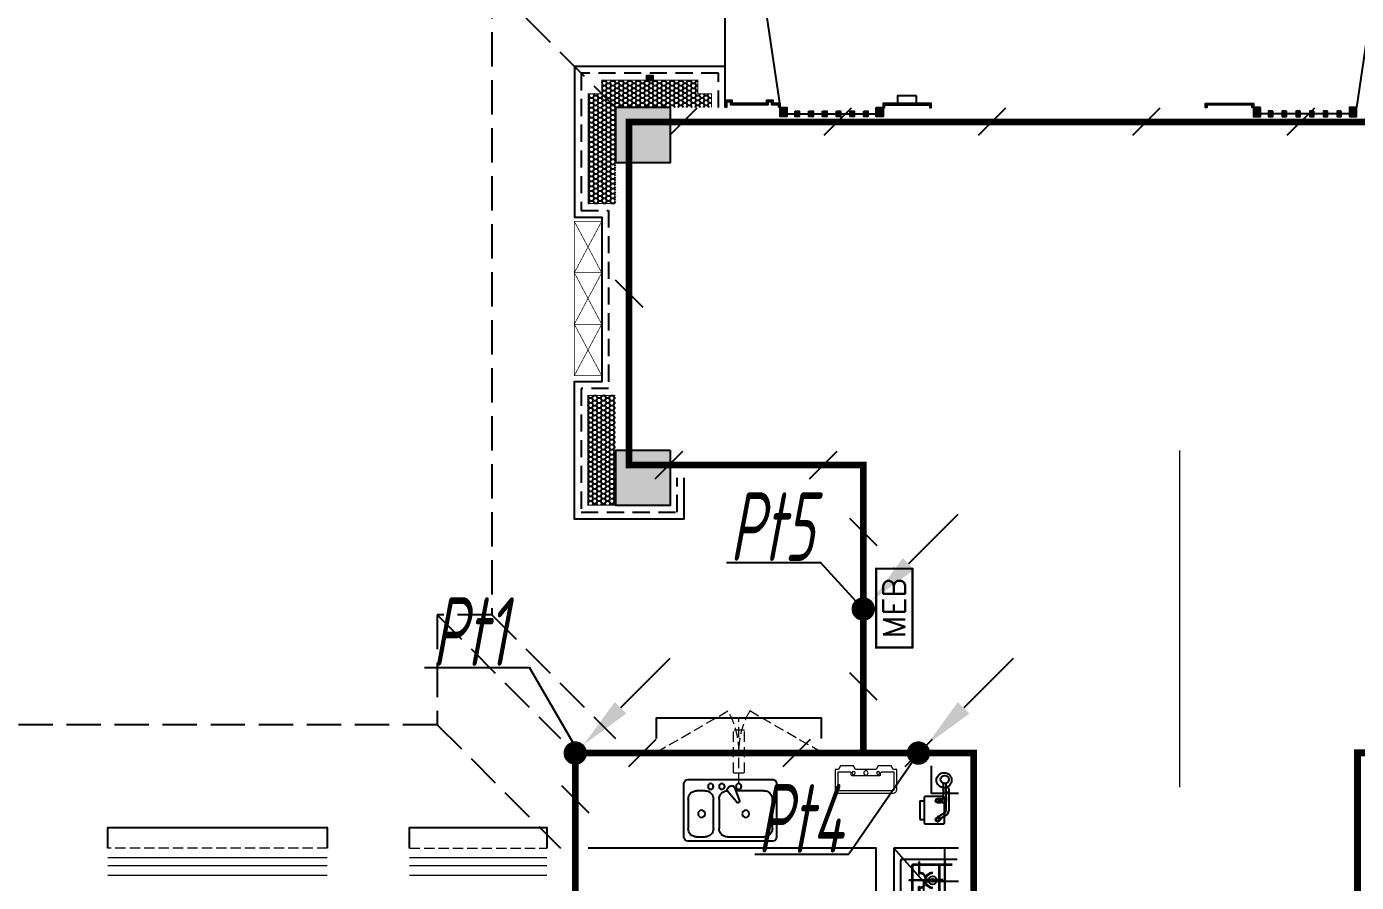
# Model space of a CAD drawing. Extents: x 3774419 to 4775970, y -926964 to 2266.
# Drawn here: x 4542180 to 4551872, y -765812 to -759572 of the extents above; entities that cross this region are included whole.
import ezdxf
from ezdxf.enums import TextEntityAlignment as Align

# ---------------------------------------------------------------- set-up
doc = ezdxf.new("R2010")
doc.units = 0
doc.header["$LTSCALE"] = 1000
doc.header["$MEASUREMENT"] = 0
for name, pattern in [('CENTER2', [1.125, 0.75, -0.125, 0.125, -0.125]), ('DASH', [0.35, 0.25, -0.1]), ('HIDDEN', [0.375, 0.25, -0.125])]:
    doc.linetypes.add(name, pattern=pattern)
doc.layers.get('0').update_dxf_attribs({"linetype": 'CONTINUOUS'})
for name, color, linetype in [('!!电气', 1, 'CONTINUOUS'), ('A-EQPM-MECH', 191, 'CONTINUOUS'), ('AH-FURNITURE', 1, 'CONTINUOUS'), ('DIM-照明', 7, 'CONTINUOUS'), ('EQUIP-照明', 3, 'CONTINUOUS'), ('IP-bath&kitchen-JOHNSON', 4, 'CONTINUOUS'), ('LVTRY', 252, 'CONTINUOUS'), ('LWIRE', 4, 'CONTINUOUS'), ('SHTLN', 4, 'CONTINUOUS'), ('VPIPE-中水', 122, 'CONTINUOUS'), ('WIRE-接地', 2, 'CONTINUOUS'), ('修改标示', 212, 'CONTINUOUS'), ('卫生间', 6, 'CONTINUOUS'), ('建筑-排气道', 252, 'CONTINUOUS'), ('看线', 185, 'CONTINUOUS'), ('立面', 73, 'CONTINUOUS'), ('立面-看线', 251, 'CONTINUOUS'), ('设备', 253, 'CONTINUOUS'), ('铝合金', 144, 'CONTINUOUS')]:
    doc.layers.add(name, color=color, linetype=linetype)
for name, color, linetype, lineweight in [('PUB_HATCH', 8, 'CONTINUOUS', 9), ('STAIR', 252, 'CONTINUOUS', 20), ('WINDOW', 146, 'CONTINUOUS', 20), ('平面-栏杆', 56, 'CONTINUOUS', 15), ('平面-看线', 252, 'CONTINUOUS', 15), ('平面-空调室内机', 176, 'CONTINUOUS', 9), ('平面-空调预留孔', 252, 'CONTINUOUS', 15), ('立面-洞口示意', 252, 'CONTINUOUS', 13)]:
    doc.layers.add(name, color=color, linetype=linetype, lineweight=lineweight)
doc.styles.add('_TEL_DIM', font='SIMPLEX', dxfattribs={"width": 0.8, "height": 3.5, "bigfont": 'HZTXT'})
doc.styles.add('DIM_FONT', font='SIMPLEX', dxfattribs={"width": 0.7, "bigfont": 'GBCBIG'})
doc.styles.add('HZTXT', font='gbeitc.shx', dxfattribs={"width": 0.8, "height": 400, "bigfont": 'hztxt.shx'})
doc.styles.get("Standard").update_dxf_attribs({"font": 'gbenor.shx', "bigfont": 'gbcbig.shx'})
pattern_1 = [(45, (-879750.0308, -780835.0008), (-2.24506403, 2.24506403), [])]
pattern_2 = [(45, (-691492.517, -939480.5144), (-2.24506403, 2.24506403), [])]
pattern_3 = [(45, (-691392.517, -939480.5153), (-2.24506403, 2.24506403), [])]
pattern_4 = [(45, (-691292.517, -939480.5162), (-2.24506403, 2.24506403), [])]
pattern_5 = [(45, (-691192.517, -939480.517), (-2.24506403, 2.24506403), [])]
pattern_6 = [(45, (-691092.517, -939480.518), (-2.24506403, 2.24506403), [])]
pattern_7 = [(45, (-690992.517, -939480.519), (-2.24506403, 2.24506403), [])]
pattern_8 = [(45, (-691602.5177, -939480.5138), (-2.24506403, 2.24506403), [])]
pattern_9 = [(45, (-690902.5144, -939480.51), (-2.24506403, 2.24506403), [])]

# ---------------------------------------------------------------- blocks, each defined once
blk = doc.blocks.new('rtyg7uyhg')
at = {"layer": 'LVTRY'}
for p, q in [((193590.3, 45458.1), (193590.3, 45069.5)), ((194234.6, 45488.8), (193621, 45488.8)), ((194265.3, 45069.5), (194265.3, 45458.1)), ((193682.3, 45407), (193887.8, 45407)), ((193896.4, 45429.9), (193857.6, 45326.3)), ((193875.3, 45316), (193945.6, 45401.5)), ((193925.8, 45440.4), (193940.1, 45432.2)), ((194111.9, 45407), (194173.3, 45407)), ((193621, 45130.8), (193621, 45345.6)), ((193857.6, 45326.3), (193875.3, 45316)), ((194009.6, 45345.6), (194009.6, 45130.8)), ((194050.5, 45130.8), (194050.5, 45345.6)), ((194234.6, 45345.6), (194234.6, 45130.8)), ((193948.3, 45069.5), (193682.3, 45069.5)), ((194173.3, 45069.5), (194111.9, 45069.5)), ((193621, 45038.8), (194234.6, 45038.8))]:
    blk.add_line(p, q, dxfattribs=at)
for centre, radius in [((193866.4, 45437.7), 20.5), ((193989.2, 45437.7), 20.5), ((194071, 45437.7), 20.5), ((193815.3, 45238.2), 25.6), ((194137.5, 45238.2), 25.6)]:
    blk.add_circle(centre, radius, dxfattribs=at)
for centre, radius, start, end in [((193621, 45458.1), 30.7, 89.99999, 179.99999), ((194234.6, 45458.1), 30.7, 359.99999, 89.99999), ((193682.3, 45345.6), 61.4, 89.99999, 179.99999), ((193915.6, 45422.7), 20.5, 59.99999, 159.46231), ((193929.8, 45414.5), 20.5, 320.53767, 59.99999), ((193948.3, 45345.6), 61.4, 359.99999, 89.99999), ((194111.9, 45345.6), 61.4, 89.99999, 179.99999), ((194173.3, 45345.6), 61.4, 359.99999, 89.99999), ((193621, 45069.5), 30.7, 179.99999, 269.99999), ((193682.3, 45130.8), 61.4, 179.99999, 269.99999), ((193948.3, 45130.8), 61.4, 269.99999, 359.99999), ((194111.9, 45130.8), 61.4, 179.99999, 269.99999), ((194173.3, 45130.8), 61.4, 269.99999, 359.99999), ((194234.6, 45069.5), 30.7, 269.99999, 359.99999)]:
    blk.add_arc(centre, radius, start, end, dxfattribs=at)
at = {"layer": 'LVTRY', "style": 'DIM_FONT', "width": 0.8, "flags": 9}
for tag in ['YSIZE', 'XSIZE']:
    blk.add_attdef(tag, (193927.8, 45487.8), '', height=0.5, rotation=89.99999, dxfattribs=at)
blk = doc.blocks.new('A$C60D053AF')
at = {"layer": 'AH-FURNITURE', "color": 8}
for p, q in [((232.5, -90), (128.3, -90)), ((192.5, -71), (327.6, -71)), ((192.5, -91), (327.6, -91)), ((341.7, -96.9), (370, -143.2)), ((355.9, -82.7), (384.2, -129)), ((232.5, -110), (128.3, -110)), ((245, -129.5), (245, -122.5)), ((265, -129.5), (265, -122.5)), ((255, -281), (255, -251)), ((255, -281), (393, -281)), ((393, -281), (393, -251))]:
    blk.add_line(p, q, dxfattribs=at)
for points in [[(170, -68, 1), (170, -94), (192.5, -94), (192.5, -68)], [(268, -122.5), (268, -107, 0.414214), (248, -87), (232.5, -87), (232.5, -113), (242, -113), (242, -122.5)], [(234, -251), (414, -251, 0.414214), (424, -241), (424, -111, 0.414214), (414, -101), (234, -101, 0.414214), (224, -111), (224, -241, 0.414214)], [(242, -152, 1), (268, -152), (268, -129.5), (242, -129.5)], [(383.8, -161.2, 1), (402.2, -142.8), (386.3, -126.9), (367.9, -145.3)]]:
    blk.add_lwpolyline(points, format="xyb", close=True, dxfattribs=at)
for centre, radius in [((100, -100), 30), ((255, -152), 15), ((255, -152), 10), ((393, -152), 15), ((393, -152), 10)]:
    blk.add_circle(centre, radius, dxfattribs=at)
for radius in [40, 20]:
    blk.add_arc((327.6, -111), radius, 45, 90, dxfattribs=at)
blk = doc.blocks.new('A-Kitchen-7')
at = {"layer": 'LVTRY'}
for p, q in [((-519, 780), (-7, 834)), ((-515, 756), (-519, 780)), ((-4, 811), (-515, 756)), ((515, 756), (-515, 756)), ((-515, 756), (-515, 40)), ((-486, 761), (-485, 756)), ((-29, 767), (-112, 756)), ((-29, 767), (-35, 806)), ((-7, 834), (-4, 811)), ((515, 780), (0, 780)), ((0, 756), (0, 780)), ((515, 756), (515, 780)), ((515, 40), (515, 756)), ((-515, 40), (515, 40))]:
    blk.add_line(p, q, dxfattribs=at)
blk.add_lwpolyline([(-469, 40), (-469, 0), (469, 0), (469, 40)], close=True, dxfattribs=at)
blk = doc.blocks.new('FRSDFDGDGDRGDR')
at = {"layer": '平面-空调预留孔', "color": 252}
for p, q in [((699612.3, 775044), (699612.3, 775441.2)), ((699618.9, 775447.8), (699746.3, 775447.8)), ((699746.3, 775447.8), (699746.3, 775355.4)), ((699719.9, 775342.2), (699719.9, 775143)), ((699726.5, 775348.8), (699739.7, 775348.8)), ((699726.5, 775136.4), (699739.7, 775136.4)), ((699746.3, 775129.8), (699746.3, 775037.4)), ((699746.3, 775037.4), (699618.9, 775037.4))]:
    blk.add_line(p, q, dxfattribs=at)
blk.add_lwpolyline([(699766.1, 775166.7), (699792.5, 775153.5), (699792.5, 775057.2), (699766.1, 775044), (699766.1, 775017.6), (699618.9, 775017.6, -0.414214), (699592.5, 775044), (699592.5, 775441.2, -0.414214), (699618.9, 775467.6), (699766.1, 775467.6), (699766.1, 775441.2), (699792.5, 775428), (699792.5, 775331.6), (699766.1, 775318.4)], format="xyb", close=True, dxfattribs=at)
for centre, radius in [((699739.7, 775331.6), 10.6), ((699739.7, 775243.2), 15.8), ((699739.7, 775153.5), 10.6)]:
    blk.add_circle(centre, radius, dxfattribs=at)
for centre, start, end in [((699618.9, 775441.2), 90, 180), ((699726.5, 775342.2), 90, 180), ((699739.7, 775355.4), 270, 360), ((699726.5, 775143), 180, 270), ((699739.7, 775129.8), 0, 90), ((699618.9, 775044), 180, 270)]:
    blk.add_arc(centre, 6.6, start, end, dxfattribs=at)
blk = doc.blocks.new('*U148')
h = blk.add_hatch(color=5)
h.set_gradient(color1=(0, 0, 255), rotation=180, tint=1)
h.paths.add_polyline_path([(0, 0), (-6.35, -6.35), (-6.35, -2.159), (-15, -2.159), (-15, 2.159), (-6.35, 2.159), (-6.35, 6.35)])
at = {"color": 0, "linetype": 'Continuous'}
blk.add_lwpolyline([(0, 0), (-6.35, -6.35), (-6.35, -2.159), (-15, -2.159), (-15, 2.159), (-6.35, 2.159), (-6.35, 6.35)], close=True, dxfattribs=at)
blk = doc.blocks.new('GDGDRGDRGRD')
at = {"layer": 'PUB_HATCH'}
blk.add_hatch(color=252, dxfattribs=at).paths.add_polyline_path([(430319.8, 370173.6), (430319.8, 370443.6), (430179.8, 370443.6), (430179.8, 370428.6), (430284.8, 370428.6), (430304.8, 370408.6), (430304.8, 370208.6), (430284.8, 370188.6), (429964.8, 370188.6), (429944.8, 370208.6), (429944.8, 370408.6), (429964.8, 370428.6), (430069.8, 370428.6), (430069.8, 370443.6), (429929.8, 370443.6), (429929.8, 370173.6)])
at = {"layer": 'LVTRY', "color": 251}
for p, q in [((430080.5, 371515.4), (429864.6, 371758.3)), ((430334.8, 371758.3), (429864.6, 371758.3)), ((429864.6, 371758.3), (429864.6, 370858.3)), ((430234.8, 370858.3), (430234.8, 371758.3)), ((430334.8, 371515.4), (430080.5, 371515.4)), ((430080.5, 371515.4), (430080.5, 371100.3)), ((429864.6, 370858.3), (430080.5, 371100.3)), ((430080.5, 371100.3), (430334.8, 371100.3)), ((429864.6, 370858.3), (430334.8, 370858.3))]:
    blk.add_line(p, q, dxfattribs=at)
at = {"layer": 'LVTRY'}
for p, q in [((429914.8, 370948.3), (429914.8, 371668.3)), ((429924.8, 371678.3), (430324.8, 371678.3)), ((429994.8, 371628.3), (429994.8, 371418.3)), ((429999.8, 371628.3), (429999.8, 371418.3)), ((430289.8, 371638.3), (430004.8, 371638.3)), ((430289.8, 371633.3), (430004.8, 371633.3)), ((430045.1, 371658.3), (430045.1, 371568.3)), ((430049.6, 371658.3), (430045.1, 371658.3)), ((430049.6, 371568.3), (430049.6, 371658.3)), ((430194.8, 371418.3), (430194.8, 371628.3)), ((430199.8, 371418.3), (430199.8, 371628.3)), ((430234.8, 371668.3), (430234.8, 370948.3)), ((429974.8, 371525.6), (430102.3, 371525.6)), ((429974.8, 371521.1), (429974.8, 371525.6)), ((430102.3, 371521.1), (429974.8, 371521.1)), ((430045.1, 371568.3), (430049.6, 371568.3)), ((430219.8, 371525.6), (430092.3, 371525.6)), ((430092.3, 371525.6), (430092.3, 371521.1)), ((430092.3, 371521.1), (430219.8, 371521.1)), ((430102.3, 371525.6), (430102.3, 371521.1)), ((430219.8, 371521.1), (430219.8, 371525.6)), ((430234.8, 371100.3), (430234.8, 371515.4)), ((430004.8, 371413.3), (430289.8, 371413.3)), ((430004.8, 371408.3), (430289.8, 371408.3)), ((430045.1, 371388.3), (430045.1, 371478.3)), ((430045.1, 371478.3), (430049.6, 371478.3)), ((430049.6, 371388.3), (430045.1, 371388.3)), ((430049.6, 371478.3), (430049.6, 371388.3)), ((429935.4, 371358.3), (429974.2, 371358.3)), ((429954.8, 371338.9), (429954.8, 371377.7)), ((429935.4, 371258.3), (429974.2, 371258.3)), ((429954.8, 371238.9), (429954.8, 371277.7)), ((429994.8, 370988.3), (429994.8, 371198.3)), ((429999.8, 370988.3), (429999.8, 371198.3)), ((430004.8, 371208.3), (430289.8, 371208.3)), ((430004.8, 371203.3), (430289.8, 371203.3)), ((430045.1, 371228.3), (430045.1, 371138.3)), ((430049.6, 371228.3), (430045.1, 371228.3)), ((430049.6, 371138.3), (430049.6, 371228.3)), ((430194.8, 371198.3), (430194.8, 370988.3)), ((430199.8, 371198.3), (430199.8, 370988.3)), ((430045.1, 371138.3), (430049.6, 371138.3)), ((430102.3, 371095.6), (429974.8, 371095.6)), ((429974.8, 371095.6), (429974.8, 371091.1)), ((429974.8, 371091.1), (430102.3, 371091.1)), ((430045.1, 370958.3), (430045.1, 371048.3)), ((430045.1, 371048.3), (430049.6, 371048.3)), ((430049.6, 371048.3), (430049.6, 370958.3)), ((430092.3, 371091.1), (430092.3, 371095.6)), ((430092.3, 371095.6), (430219.8, 371095.6)), ((430219.8, 371091.1), (430092.3, 371091.1)), ((430102.3, 371091.1), (430102.3, 371095.6)), ((430219.8, 371095.6), (430219.8, 371091.1)), ((430324.8, 370938.3), (429924.8, 370938.3)), ((430289.8, 370983.3), (430004.8, 370983.3)), ((430289.8, 370978.3), (430004.8, 370978.3)), ((430049.6, 370958.3), (430045.1, 370958.3))]:
    blk.add_line(p, q, dxfattribs=at)
at = {"layer": 'LVTRY', "color": 252}
for p, q in [((430069.8, 370428.6), (430069.8, 370443.6)), ((430179.8, 370428.6), (430179.8, 370443.6))]:
    blk.add_line(p, q, dxfattribs=at)
at = {"layer": 'LVTRY'}
blk.add_lwpolyline([(429608.8, 370758.3), (429734.8, 370758.3), (429734.8, 371758.3), (427634.8, 371758.3)], dxfattribs=at)
at = {"layer": 'LVTRY', "color": 252}
for points in [[(430334.8, 370158.6), (429914.8, 370158.6), (429914.8, 370458.6), (430334.8, 370458.6)], [(430319.8, 370173.6), (429929.8, 370173.6), (429929.8, 370443.6), (430319.8, 370443.6)], [(429964.8, 370428.6), (430284.8, 370428.6), (430304.8, 370408.6), (430304.8, 370208.6), (430284.8, 370188.6), (429964.8, 370188.6), (429944.8, 370208.6), (429944.8, 370408.6), (429964.8, 370428.6)]]:
    blk.add_lwpolyline(points, close=True, dxfattribs=at)
at = {"layer": 'LVTRY'}
for centre, radius in [((430147.3, 371523.3), 29.7), ((430147.3, 371523.3), 11.7), ((429954.8, 371358.3), 17), ((429954.8, 371258.3), 17), ((430147.3, 371093.3), 29.7), ((430147.3, 371093.3), 11.7)]:
    blk.add_circle(centre, radius, dxfattribs=at)
for centre, radius, start, end in [((429924.8, 371668.3), 10, 90, 180), ((430004.8, 371628.3), 10, 90, 180), ((430004.8, 371628.3), 5, 90, 180), ((430189.8, 371628.3), 10, 0, 90), ((430189.8, 371628.3), 5, 0, 90), ((430224.8, 371668.3), 10, 0, 90), ((430047.3, 371523.3), 56.7, 2.27424, 87.72576), ((430047.3, 371523.3), 52.2, 2.47041, 87.52959), ((430047.3, 371523.3), 56.7, 272.27424, 357.72576), ((430047.3, 371523.3), 52.2, 272.47041, 357.52959), ((430147.3, 371523.3), 56.7, 92.27424, 177.72576), ((430147.3, 371523.3), 56.7, 182.27424, 267.72576), ((430147.3, 371523.3), 52.2, 92.47041, 177.52959), ((430147.3, 371523.3), 52.2, 182.47041, 267.52959), ((430004.8, 371418.3), 10, 180, 270), ((430004.8, 371418.3), 5, 180, 270), ((430189.8, 371418.3), 5, 270, 0), ((430189.8, 371418.3), 10, 270, 0), ((430004.8, 371198.3), 10, 90, 180), ((430004.8, 371198.3), 5, 90, 180), ((430189.8, 371198.3), 10, 0, 90), ((430189.8, 371198.3), 5, 0, 90), ((430047.3, 371093.3), 56.7, 2.27424, 87.72576), ((430047.3, 371093.3), 52.2, 2.47041, 87.52959), ((430147.3, 371093.3), 56.7, 92.27424, 177.72576), ((430147.3, 371093.3), 52.2, 92.47041, 177.52959), ((430047.3, 371093.3), 56.7, 272.27424, 357.72576), ((430047.3, 371093.3), 52.2, 272.47041, 357.52959), ((430147.3, 371093.3), 56.7, 182.27424, 267.72576), ((430147.3, 371093.3), 52.2, 182.47041, 267.52959), ((429924.8, 370948.3), 10, 180, 270), ((430004.8, 370988.3), 10, 180, 270), ((430004.8, 370988.3), 5, 180, 270), ((430189.8, 370988.3), 5, 270, 0), ((430189.8, 370988.3), 10, 270, 0), ((430224.8, 370948.3), 10, 270, 0)]:
    blk.add_arc(centre, radius, start, end, dxfattribs=at)
at = {"layer": '立面-洞口示意', "color": 252}
blk.add_lwpolyline([(430334.8, 370158.6), (430071.3, 370252.5), (429914.8, 370458.6)], dxfattribs=at)
at = {"xscale": -1, "rotation": 270}
blk.add_blockref('FRSDFDGDGDRGDR', (-345582.7, -327434.2), dxfattribs=at)
at = {"rotation": 270}
blk.add_blockref('A$C60D053AF', (430334.8, 372358.3), dxfattribs=at)
at = {"xscale": -1}
blk.add_blockref('rtyg7uyhg', (622599.6, 326769.5), dxfattribs=at)
at = {"layer": 'LVTRY', "color": 1, "extrusion": (0, 0, -1), "xscale": -0.7999999999883585, "yscale": 0.7999999999883585, "zscale": -0.7999999999883585}
blk.add_blockref('A-Kitchen-7', (-429196.8, 370158.6), dxfattribs=at)
at = {"layer": '建筑-排气道', "xscale": -5, "yscale": 5, "zscale": 5, "rotation": 90}
blk.add_blockref('*U148', (430134.7, 370490.9), dxfattribs=at)
blk = doc.blocks.new('dongkong')
at = {"layer": '平面-空调预留孔', "color": 8, "linetype": 'HIDDEN', "ltscale": 0.3}
for p, q in [((-603796, 210899.9), (-603796, 210431.5)), ((-603836, 210821), (-603836, 210510.8)), ((-603836, 210821), (-603756, 210821)), ((-603756, 210821), (-603756, 210510.8))]:
    blk.add_line(p, q, dxfattribs=at)
blk.add_lwpolyline([(-603756, 210510.8), (-603836, 210510.8)], dxfattribs=at)
blk = doc.blocks.new('A$C1F074C3D')
at = {"layer": 'STAIR', "color": 252}
blk.add_line((-1190, 4160), (-1190, 1703.5), dxfattribs=at)
blk = doc.blocks.new('A$C7D502F78')
at = {"layer": '修改标示', "ltscale": 2}
blk.add_lwpolyline([(-150.6, 197.3), (-10.6, 197.3), (-10.6, 142.3), (-150.6, 142.3)], close=True, dxfattribs=at)
blk = doc.blocks.new('A$C148B7D8E')
at = {"layer": '卫生间', "color": 252, "linetype": 'DASH'}
for p, q in [((7700, 15400), (8600, 14500)), ((7300, 10800), (8200, 9900)), ((7700, 10800), (8600, 9900)), ((7300, 10000), (8200, 9100))]:
    blk.add_line(p, q, dxfattribs=at)
blk.add_lwpolyline([(16100, 14000), (16100, 15400), (7700, 15400), (7700, 10800), (7300, 10800), (7300, 10000), (900, 10000), (900, 9000), (-900, 9000), (-900, -900), (1750, -900), (1750, -2100), (23450, -2100), (23450, -900), (25100, -900)], dxfattribs=at)
blk = doc.blocks.new('A$C028C60F5')
at = {"color": 252}
blk.add_lwpolyline([(400, 0), (0, 0), (0, -400), (400, -400)], close=True, dxfattribs=at)
at = {"layer": 'PUB_HATCH', "color": 252}
blk.add_solid([(0, -400), (400, -400), (0, 0), (400, 0)], dxfattribs=at)
blk = doc.blocks.new('A$C3EFA6995')
for p in [(9700, 100), (9700, -2400), (15900, -2400)]:
    blk.add_blockref('A$C028C60F5', p)
at = {"xscale": -1}
blk.add_blockref('A$C028C60F5', (16300, 100), dxfattribs=at)
blk = doc.blocks.new('A$C66B635E3')
at = {"layer": '立面'}
h = blk.add_hatch(dxfattribs=at)
h.set_pattern_fill('ANSI31', color=252, scale=2)
h.set_pattern_definition([(45, (-879550.0308, -779765.5013), (-2.24506403, 2.24506403), [])])
h.paths.add_polyline_path([(8725.3, 15800), (8775.3, 15800), (8775.3, 15830), (8725.3, 15830)])
h = blk.add_hatch(dxfattribs=at)
h.set_pattern_fill('ANSI31', color=252, scale=2)
h.set_pattern_definition([(45, (-691542.282, -939480.3315), (-2.24506403, 2.24506403), [])])
h.paths.add_polyline_path([(9300.2, 15600.1), (9700, 15600.1), (9700, 15630.1), (9650, 15630.1), (9650, 15650.2), (9600, 15650.2), (9600, 15630.2), (9350.1, 15630), (9350, 15650.2), (9300.2, 15650.2)])
h.paths.add_polyline_path([(9310.2, 15600.1), (9690, 15600.1), (9690, 15620.1), (9640, 15620.1), (9640, 15640.2), (9610, 15640.2), (9610, 15620.2), (9340.2, 15620), (9340, 15640.2), (9310.2, 15640.2)])
h = blk.add_hatch(dxfattribs=at)
h.set_pattern_fill('ANSI31', color=252, scale=2)
h.set_pattern_definition(pattern_1)
edge = h.paths.add_edge_path()
edge.add_line((10450, 15600), (10460, 15600))
edge.add_line((10460, 15600), (10460, 15620))
edge.add_line((10460, 15620), (10790, 15620))
edge.add_line((10790, 15620), (10790, 15600.1))
edge.add_line((10790, 15600.1), (10800, 15600))
edge.add_line((10800, 15600), (10800, 15630))
edge.add_line((10800, 15630), (10450, 15630))
edge.add_line((10450, 15630), (10450, 15600))
h = blk.add_hatch(dxfattribs=at)
h.set_pattern_fill('ANSI31', color=252, scale=2)
h.set_pattern_definition(pattern_1)
edge = h.paths.add_edge_path()
edge.add_line((13150, 15600), (13140, 15600))
edge.add_line((13140, 15600), (13140, 15620))
edge.add_line((13140, 15620), (12810, 15620))
edge.add_line((12810, 15620), (12810, 15600.1))
edge.add_line((12810, 15600.1), (12800, 15600))
edge.add_line((12800, 15600), (12800, 15630))
edge.add_line((12800, 15630), (13150, 15630))
edge.add_line((13150, 15630), (13150, 15600))
h = blk.add_hatch(dxfattribs=at)
h.set_pattern_fill('ANSI31', color=252, scale=2)
h.set_pattern_definition(pattern_8)
h.paths.add_polyline_path([(9700, 15600), (9750, 15600), (9750, 15533.3), (9700, 15533.3)])
h = blk.add_hatch(dxfattribs=at)
h.set_pattern_fill('ANSI31', color=252, scale=2)
h.set_pattern_definition(pattern_2)
h.paths.add_polyline_path([(9810, 15573), (9840, 15573), (9840, 15533.3), (9810, 15533.3)])
h = blk.add_hatch(dxfattribs=at)
h.set_pattern_fill('ANSI31', color=252, scale=2)
h.set_pattern_definition(pattern_3)
h.paths.add_polyline_path([(9910, 15573), (9940, 15573), (9940, 15533.3), (9910, 15533.3)])
h = blk.add_hatch(dxfattribs=at)
h.set_pattern_fill('ANSI31', color=252, scale=2)
h.set_pattern_definition(pattern_4)
h.paths.add_polyline_path([(10010, 15573), (10040, 15573), (10040, 15533.3), (10010, 15533.3)])
h = blk.add_hatch(dxfattribs=at)
h.set_pattern_fill('ANSI31', color=252, scale=2)
h.set_pattern_definition(pattern_5)
h.paths.add_polyline_path([(10110, 15573), (10140, 15573), (10140, 15533.3), (10110, 15533.3)])
h = blk.add_hatch(dxfattribs=at)
h.set_pattern_fill('ANSI31', color=252, scale=2)
h.set_pattern_definition(pattern_6)
h.paths.add_polyline_path([(10210, 15573), (10240, 15573), (10240, 15533.3), (10210, 15533.3)])
h = blk.add_hatch(dxfattribs=at)
h.set_pattern_fill('ANSI31', color=252, scale=2)
h.set_pattern_definition(pattern_7)
h.paths.add_polyline_path([(10310, 15573), (10340, 15573), (10340, 15533.3), (10310, 15533.3)])
h = blk.add_hatch(dxfattribs=at)
h.set_pattern_fill('ANSI31', color=252, scale=2)
h.set_pattern_definition(pattern_9)
h.paths.add_polyline_path([(10400, 15600), (10450, 15600), (10450, 15533.3), (10400, 15533.3)])
h = blk.add_hatch(dxfattribs=at)
h.set_pattern_fill('ANSI31', color=252, scale=2)
h.set_pattern_definition(pattern_9)
h.paths.add_polyline_path([(13200, 15600), (13150, 15600), (13150, 15533.3), (13200, 15533.3)])
h = blk.add_hatch(dxfattribs=at)
h.set_pattern_fill('ANSI31', color=252, scale=2)
h.set_pattern_definition(pattern_7)
h.paths.add_polyline_path([(13290, 15573), (13260, 15573), (13260, 15533.3), (13290, 15533.3)])
h = blk.add_hatch(dxfattribs=at)
h.set_pattern_fill('ANSI31', color=252, scale=2)
h.set_pattern_definition(pattern_6)
h.paths.add_polyline_path([(13390, 15573), (13360, 15573), (13360, 15533.3), (13390, 15533.3)])
h = blk.add_hatch(dxfattribs=at)
h.set_pattern_fill('ANSI31', color=252, scale=2)
h.set_pattern_definition(pattern_5)
h.paths.add_polyline_path([(13490, 15573), (13460, 15573), (13460, 15533.3), (13490, 15533.3)])
h = blk.add_hatch(dxfattribs=at)
h.set_pattern_fill('ANSI31', color=252, scale=2)
h.set_pattern_definition(pattern_4)
h.paths.add_polyline_path([(13590, 15573), (13560, 15573), (13560, 15533.3), (13590, 15533.3)])
h = blk.add_hatch(dxfattribs=at)
h.set_pattern_fill('ANSI31', color=252, scale=2)
h.set_pattern_definition(pattern_3)
h.paths.add_polyline_path([(13690, 15573), (13660, 15573), (13660, 15533.3), (13690, 15533.3)])
h = blk.add_hatch(dxfattribs=at)
h.set_pattern_fill('ANSI31', color=252, scale=2)
h.set_pattern_definition(pattern_2)
h.paths.add_polyline_path([(13790, 15573), (13760, 15573), (13760, 15533.3), (13790, 15533.3)])
h = blk.add_hatch(dxfattribs=at)
h.set_pattern_fill('ANSI31', color=252, scale=2)
h.set_pattern_definition(pattern_8)
h.paths.add_polyline_path([(13900, 15600), (13850, 15600), (13850, 15533.3), (13900, 15533.3)])
at = {"layer": '立面-看线'}
h = blk.add_hatch(dxfattribs=at)
h.set_pattern_fill('HONEY', color=252, scale=13)
h.set_pattern_definition([(0, (-420517.216, -516416.725), (30.95625, 17.872595), [20.6375, -41.275]), (120, (-420517.216, -516416.725), (-30.9562463, 17.8726014), [20.6375, -41.275]), (60, (-420517.216, -516416.725), (3.7e-06, 35.7451964), [-41.275, 20.6375])])
h.paths.add_polyline_path([(9100.3, 15700), (9100.3, 15800), (8400.3, 15800), (8400.3, 15700), (8300.3, 15700), (8300.3, 14900), (8500, 14900), (8500, 15600), (9199.4, 15600), (9199.4, 15700)])
h = blk.add_hatch(dxfattribs=at)
h.set_pattern_fill('HONEY', color=252, scale=13)
h.set_pattern_definition([(0, (-420616.579, -519516.725), (30.95625, 17.872595), [20.6375, -41.275]), (120, (-420616.579, -519516.725), (-30.9562463, 17.8726014), [20.6375, -41.275]), (60, (-420616.579, -519516.725), (3.7e-06, 35.7451964), [-41.275, 20.6375])])
h.paths.add_polyline_path([(8500, 12900), (8500, 12900), (8500, 13500), (8300.6, 13500), (8300.6, 12700), (8500, 12700)])
at = {"color": 252, "const_width": 8}
for points in [[(8500, 14900), (8300.3, 14900), (8300.3, 15700), (8400.3, 15700), (8400.3, 15800), (8690.3, 15800), (8690.3, 15800), (8810.3, 15800), (8810.3, 15800), (9100.3, 15800), (9100.3, 15700), (9200.3, 15700), (9200.3, 15600)], [(8500, 13500), (8300, 13500), (8300, 12700), (8900, 12700), (8900, 12900)]]:
    blk.add_lwpolyline(points, dxfattribs=at)
at = {"layer": 'A-EQPM-MECH', "color": 252}
for points in [[(9300.3, 15600), (9300.3, 18300), (14300.2, 18300), (14300.2, 15600)], [(9300.3, 18300), (9700, 15600)], [(14300, 18300), (13900, 15600)]]:
    blk.add_lwpolyline(points, dxfattribs=at)
at = {"layer": 'IP-bath&kitchen-JOHNSON', "color": 252}
blk.add_lwpolyline([(10800, 10800), (10800, 10600), (11000, 10600)], dxfattribs=at)
at = {"layer": 'VPIPE-中水', "color": 252, "linetype": 'Continuous'}
blk.add_circle((10894.8, 10695), 55, dxfattribs=at)
at = {"layer": 'WINDOW', "color": 252, "linetype": 'DASH', "ltscale": 0.3}
for points in [[(8800, 10900), (9319.6, 11200, -0.131652), (9400, 10900)], [(9998.1, 10900), (9478.5, 11200, 0.131652), (9398.1, 10900)]]:
    blk.add_lwpolyline(points, format="xyb", dxfattribs=at)
at = {"layer": '平面-栏杆', "color": 252}
for points in [[(6400, 10130), (4800, 10130.3)], [(8000, 10130.1), (7000, 10130.3)], [(6400, 10070), (4800, 10070.3)], [(8000, 10070.1), (7000, 10070.3)]]:
    blk.add_lwpolyline(points, dxfattribs=at)
at = {"layer": '平面-看线', "color": 252, "linetype": 'DASH', "ltscale": 0.3}
for points in [[(6400, 10200), (4800, 10200)], [(7000, 10200), (8000, 10200)]]:
    blk.add_lwpolyline(points, dxfattribs=at)
at = {"layer": '平面-看线', "color": 252}
for points in [[(6400, 10000), (4800, 10000)], [(8000, 10000), (7000, 10000)]]:
    blk.add_lwpolyline(points, dxfattribs=at)
at = {"layer": '看线', "color": 252}
blk.add_lwpolyline([(9300.3, 15600), (9300.3, 15900), (8200.3, 15900), (8200.3, 14800), (8400, 14800), (8400, 13600), (8200, 13600), (8200, 12600), (9000, 12600), (9000, 12900)], dxfattribs=at)
at = {"layer": '看线', "color": 252, "linetype": 'HIDDEN', "ltscale": 0.5}
blk.add_lwpolyline([(9250.3, 15600), (9250.3, 15850), (8250.3, 15850), (8250.3, 14850), (8450, 14850), (8450, 13550), (8250, 13550), (8250, 12650), (8950, 12650), (8950, 12900)], dxfattribs=at)
at = {"layer": '看线', "color": 252, "ltscale": 0.5}
for points in [[(8800, 11000), (8800, 11150), (10000, 11150), (10000, 11000)], [(4800, 10200), (4800, 10350), (6400, 10350), (6400, 10200)], [(7000, 10200), (7000, 10350), (8000, 10350), (8000, 10200)]]:
    blk.add_lwpolyline(points, dxfattribs=at)
at = {"layer": '立面', "color": 252}
for p, q in [((9910, 15573), (9940, 15573)), ((9910, 15533.3), (9910, 15573)), ((9940, 15533.3), (9910, 15533.3)), ((9940, 15573), (9940, 15533.3)), ((13690, 15573), (13660, 15573)), ((13660, 15573), (13660, 15533.3)), ((13660, 15533.3), (13690, 15533.3)), ((13690, 15533.3), (13690, 15573))]:
    blk.add_line(p, q, dxfattribs=at)
for points in [[(8725.3, 15800), (8775.3, 15800), (8775.3, 15830), (8725.3, 15830)], [(9700, 15600), (9750, 15600), (9750, 15533.3), (9700, 15533.3)], [(10010, 15573), (10040, 15573), (10040, 15533.3), (10010, 15533.3)], [(10110, 15573), (10140, 15573), (10140, 15533.3), (10110, 15533.3)], [(10210, 15573), (10240, 15573), (10240, 15533.3), (10210, 15533.3)], [(10310, 15573), (10340, 15573), (10340, 15533.3), (10310, 15533.3)], [(10400, 15600), (10450, 15600), (10450, 15533.3), (10400, 15533.3)], [(13200, 15600), (13150, 15600), (13150, 15533.3), (13200, 15533.3)], [(13290, 15573), (13260, 15573), (13260, 15533.3), (13290, 15533.3)], [(13390, 15573), (13360, 15573), (13360, 15533.3), (13390, 15533.3)], [(13490, 15573), (13460, 15573), (13460, 15533.3), (13490, 15533.3)], [(13590, 15573), (13560, 15573), (13560, 15533.3), (13590, 15533.3)], [(13900, 15600), (13850, 15600), (13850, 15533.3), (13900, 15533.3)]]:
    blk.add_lwpolyline(points, close=True, dxfattribs=at)
for points in [[(10450, 15600), (10460, 15600), (10460, 15620), (10790, 15620), (10790, 15600.1), (10800, 15600), (10800, 15630), (10450, 15630), (10450, 15600)], [(13150, 15600), (13140, 15600), (13140, 15620), (12810, 15620), (12810, 15600.1), (12800, 15600), (12800, 15630), (13150, 15630), (13150, 15600)]]:
    blk.add_lwpolyline(points, dxfattribs=at)
at = {"layer": '设备', "color": 252, "const_width": 5}
for points in [[(8400, 14395), (8400, 14770), (8200, 14770), (8200, 14395)], [(8400, 14020), (8400, 14395), (8200, 14395), (8200, 14020)], [(8400, 13645), (8400, 14020), (8200, 14020), (8200, 13645)]]:
    blk.add_lwpolyline(points, close=True, dxfattribs=at)
for points in [[(8400, 14770), (8200, 14395)], [(8200, 14770), (8400, 14395)], [(8400, 14395), (8200, 14020)], [(8200, 14395), (8400, 14020)], [(8400, 14020), (8200, 13645)], [(8200, 14020), (8400, 13645)]]:
    blk.add_lwpolyline(points, dxfattribs=at)
at = {"layer": '铝合金', "color": 252}
for p, q in [((9750, 15553.2), (9810, 15553.2)), ((9840, 15553.2), (9910, 15553.2)), ((9940, 15553.2), (10010, 15553.2)), ((10040, 15553.2), (10110, 15553.2)), ((10140, 15553.2), (10210, 15553.2)), ((10240, 15553.2), (10310, 15553.2)), ((10340, 15553.2), (10400, 15553.2)), ((13260, 15553.2), (13200, 15553.2)), ((13360, 15553.2), (13290, 15553.2)), ((13460, 15553.2), (13390, 15553.2)), ((13560, 15553.2), (13490, 15553.2)), ((13660, 15553.2), (13590, 15553.2)), ((13760, 15553.2), (13690, 15553.2)), ((13850, 15553.2), (13790, 15553.2))]:
    blk.add_line(p, q, dxfattribs=at)
for points in [[(8725.3, 15800), (8775.3, 15800), (8775.3, 15830), (8725.3, 15830)], [(9700, 15600), (9750, 15600), (9750, 15533.3), (9700, 15533.3)], [(9810, 15573), (9840, 15573), (9840, 15533.3), (9810, 15533.3)], [(9910, 15573), (9940, 15573), (9940, 15533.3), (9910, 15533.3)], [(10010, 15573), (10040, 15573), (10040, 15533.3), (10010, 15533.3)], [(10110, 15573), (10140, 15573), (10140, 15533.3), (10110, 15533.3)], [(10210, 15573), (10240, 15573), (10240, 15533.3), (10210, 15533.3)], [(10310, 15573), (10340, 15573), (10340, 15533.3), (10310, 15533.3)], [(10400, 15600), (10450, 15600), (10450, 15533.3), (10400, 15533.3)], [(13200, 15600), (13150, 15600), (13150, 15533.3), (13200, 15533.3)], [(13290, 15573), (13260, 15573), (13260, 15533.3), (13290, 15533.3)], [(13390, 15573), (13360, 15573), (13360, 15533.3), (13390, 15533.3)], [(13490, 15573), (13460, 15573), (13460, 15533.3), (13490, 15533.3)], [(13590, 15573), (13560, 15573), (13560, 15533.3), (13590, 15533.3)], [(13690, 15573), (13660, 15573), (13660, 15533.3), (13690, 15533.3)], [(13790, 15573), (13760, 15573), (13760, 15533.3), (13790, 15533.3)], [(13900, 15600), (13850, 15600), (13850, 15533.3), (13900, 15533.3)]]:
    blk.add_lwpolyline(points, close=True, dxfattribs=at)
for points in [[(9700, 15600.1), (9700, 15630.1), (9650, 15630.1), (9650, 15650.2), (9600, 15650.2), (9600, 15630.2), (9350.1, 15630), (9350, 15650.2), (9300.2, 15650.2), (9300.2, 15600.1)], [(9690, 15600.1), (9690, 15620.1), (9640, 15620.1), (9640, 15640.2), (9610, 15640.2), (9610, 15620.2), (9340.2, 15620), (9340, 15640.2), (9310.2, 15640.2), (9310.2, 15600.1)], [(10450, 15600), (10460, 15600), (10460, 15620), (10790, 15620), (10790, 15600.1), (10800, 15600), (10800, 15630), (10450, 15630), (10450, 15600)], [(13150, 15600), (13140, 15600), (13140, 15620), (12810, 15620), (12810, 15600.1), (12800, 15600), (12800, 15630), (13150, 15630), (13150, 15600)]]:
    blk.add_lwpolyline(points, dxfattribs=at)
at = {"color": 252}
for name, p in [('A$C148B7D8E', (-100, 1100)), ('A$C3EFA6995', (-1200, 15500)), ('A$C1F074C3D', (13800, 8940)), ('GDGDRGDRGRD', (-419334.8, -361557.7))]:
    blk.add_blockref(name, p, dxfattribs=at)
at = {"layer": '修改标示', "color": 252, "ltscale": 2, "xscale": -1}
blk.add_blockref('A$C7D502F78', (10544.4, 15487.7), dxfattribs=at)
at = {"layer": '平面-空调室内机', "color": 252, "ltscale": 0.3, "xscale": -1, "rotation": 180}
blk.add_blockref('dongkong', (613196, 221570.8), dxfattribs=at)
blk = doc.blocks.new('$TelecSys$00000008')
blk.add_line((0.4, 0.4), (-0.4, -0.4))
blk = doc.blocks.new('$TelecSys$00000078')
for p, q in [((1.15, 1.15), (0.55, 0.55)), ((0.104, 0.104), (0.104, 0.104)), ((-0.104, -0.104), (-0.104, -0.104))]:
    blk.add_line(p, q)
at = {"const_width": 0.142}
blk.add_lwpolyline([(-0.071, 0, 1), (0.071, 0, 1)], format="xyb", close=True, dxfattribs=at)
blk.add_solid([(0.62, 0.48), (0.48, 0.62), (0.1, 0.1)])
at = {"width": 0.8, "flags": 9}
blk.add_attdef('A', (0, 0), '', height=0.00002, dxfattribs=at)
blk = doc.blocks.new('$equip$00002534')
for p, q in [((-0.72, 0.66), (-0.72, 0)), ((0.72, 0.66), (-0.72, 0.66)), ((0.72, 0), (0.72, 0.66)), ((-0.72, 0), (0.72, 0))]:
    blk.add_line(p, q)
at = {"const_width": 0.04}
blk.add_lwpolyline([(-0.72, 0.66), (-0.72, 0), (0.72, 0), (0.72, 0.66), (-0.72, 0.66), (-0.72, 0)], dxfattribs=at)
for p in [(0, 0.66), (-0.72, 0.33), (0.72, 0.33), (0, 0)]:
    blk.add_point(p)
at = {"color": 7, "style": '_TEL_DIM'}
blk.add_attdef('$TEXT$', text='', height=0.4, dxfattribs=at).set_placement((0, 0.33), align=Align.MIDDLE_CENTER)
at = {"color": 7, "style": '_TEL_DIM', "flags": 1}
blk.add_attdef('A', text='', height=0.00002, dxfattribs=at).set_placement((0, 0), align=Align.MIDDLE_CENTER)

msp = doc.modelspace()

# ---------------------------------------------------------------- linework, layer by layer
at = {"layer": 'DIM-照明', "color": 7, "ltscale": 0.8}
for p, q in [((4547281.6, -763479.7), (4547967.5, -763479.7)), ((4548278.1, -763818.8), (4547967.5, -763479.7)), ((4545079.3, -764245.1), (4545844.7, -764245.1)), ((4546207.1, -764869), (4545844.7, -764245.1)), ((4546207.1, -764869), (4545844.7, -764245.1)), ((4548680.2, -764869), (4548173.4, -765606.4)), ((4547487.5, -765606.4), (4548173.4, -765606.4))]:
    msp.add_line(p, q, dxfattribs=at)
at = {"layer": 'WIRE-接地', "color": 2, "linetype": 'CENTER2', "const_width": 50}
for points in [[(4537972.2, -766667.6), (4539779.2, -766667.6), (4546179.1, -766667.6), (4546179.1, -764869), (4548278.1, -764869), (4548278.1, -762768.7), (4546570.9, -762768.7), (4546570.9, -760267.5), (4552985.3, -760267.5), (4552985.3, -762753), (4552674.4, -762753), (4552674.4, -764866.5), (4554778.9, -764866.5), (4554778.9, -765665), (4554778.9, -766660.7), (4571169.9, -766660.7), (4571169.9, -764865.5), (4573270.6, -764865.5), (4573270.6, -762864.5), (4572973.7, -762862.1), (4572973.7, -760266.7), (4579374.5, -760266.7)], [(4548278.1, -764869), (4549082.4, -764869), (4549082.4, -767296.6), (4548782.9, -767296.6), (4548782.9, -768869.3), (4549224.8, -768869.3), (4549224.8, -770973.2), (4551734.1, -770973.2), (4551734.1, -768868.2), (4552175, -768868.2), (4552175, -767261.9), (4551880.3, -767261.9), (4551880.3, -764866.8), (4552674.4, -764865)]]:
    msp.add_lwpolyline(points, dxfattribs=at)

# ---------------------------------------------------------------- block references
at = {"layer": '!!电气'}
msp.add_blockref('A$C66B635E3', (4537972, -775762.1), dxfattribs=at)
at = {"layer": 'EQUIP-照明'}
ref = msp.add_blockref('$equip$00002534', (4548636, -763812.1), dxfattribs=dict(at, xscale=-400, yscale=400, zscale=400, rotation=90))
ref.add_attrib('$TEXT$', 'MEB', dxfattribs={"layer": '0', "color": 7, "height": 160, "rotation": 90, "style": '_TEL_DIM'}).set_placement((4548504, -763812.1), align=Align.MIDDLE_CENTER)
at = {"layer": 'LWIRE', "color": 4, "xscale": 600, "yscale": 600, "zscale": 600}
for p in [(4548278.1, -763818.8), (4548680.2, -764869)]:
    msp.add_blockref('$TelecSys$00000078', p, dxfattribs=at)
at = {"layer": 'LWIRE', "color": 2, "xscale": 600, "yscale": 600, "zscale": 600}
msp.add_blockref('$TelecSys$00000078', (4546179.1, -764869), dxfattribs=at)
at = {"layer": 'SHTLN', "color": 2, "xscale": 250, "yscale": 250, "zscale": 250}
for p in [(4546965.6, -760267.5), (4548090.6, -760267.5), (4549215.6, -760267.5), (4550340.6, -760267.5), (4551465.6, -760267.5), (4546666.1, -764869), (4547791.1, -764869), (4548680.2, -764869)]:
    msp.add_blockref('$TelecSys$00000008', p, dxfattribs=at)
for p, rotation in [((4546570.9, -761518.1), 90), ((4546862, -762768.7), 180), ((4547987, -762768.7), 180), ((4548278.1, -763256.3), 90), ((4548278.1, -764381.3), 90), ((4546179.1, -765205.8), 90)]:
    msp.add_blockref('$TelecSys$00000008', p, dxfattribs=dict(at, rotation=rotation))

# ---------------------------------------------------------------- texts
at = {"layer": 'DIM-照明', "color": 7, "ltscale": 0.8, "style": 'HZTXT', "width": 0.7}
for s, p in [('Pt5', (4547612.3, -763218)), ('Pt1', (4545410.1, -763983.3)), ('Pt1', (4545410.1, -763983.3)), ('Pt4', (4547818.2, -765344.7))]:
    msp.add_text(s, height=500, dxfattribs=at).set_placement(p, align=Align.MIDDLE)

doc.saveas('drawing.dxf')
